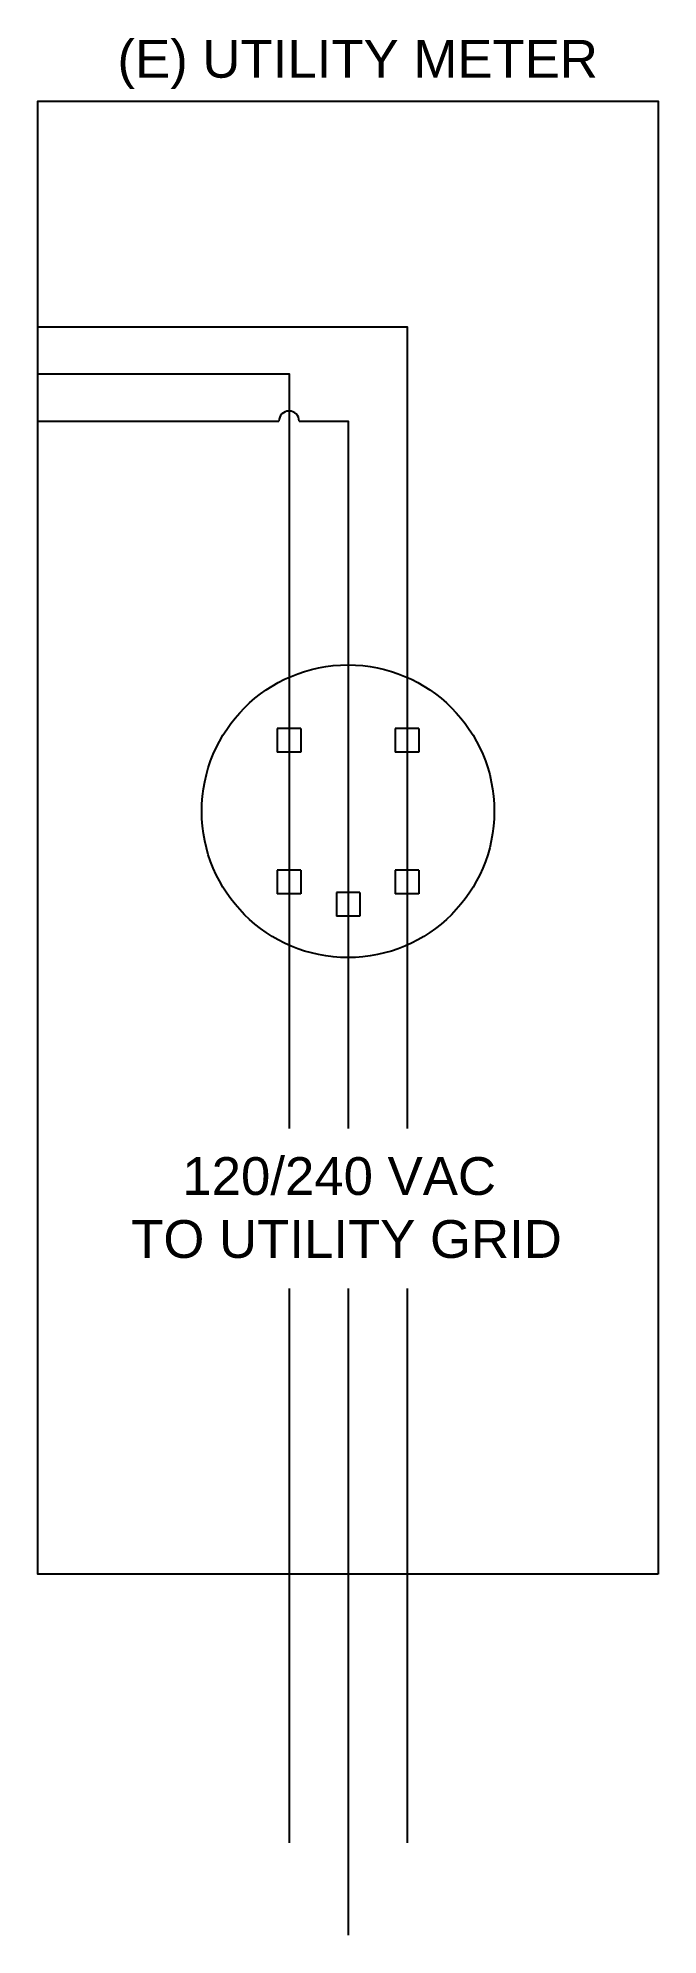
# Model space of a CAD drawing. Header units: inches. Extents: x 74 to 87.2, y -49.2 to -9.
import ezdxf

# ---------------------------------------------------------------- set-up
doc = ezdxf.new("R2010")
doc.units = ezdxf.units.IN
doc.header["$MEASUREMENT"] = 0
doc.styles.get("Standard").update_dxf_attribs({"font": 'arial.ttf'})

# ---------------------------------------------------------------- blocks, each defined once
blk = doc.blocks.new('*U8')
for p, q in [((5.071, -12.733), (5.071, -13.233)), ((5.571, -12.733), (5.071, -12.733)), ((5.571, -12.733), (5.571, -13.233)), ((7.571, -12.733), (7.571, -13.233)), ((8.071, -12.733), (7.571, -12.733)), ((8.071, -12.733), (8.071, -13.233)), ((5.571, -13.233), (5.071, -13.233)), ((8.071, -13.233), (7.571, -13.233)), ((5.071, -15.733), (5.071, -16.233)), ((5.571, -15.733), (5.071, -15.733)), ((5.571, -15.733), (5.571, -16.233)), ((7.571, -15.733), (7.571, -16.233)), ((8.071, -15.733), (7.571, -15.733)), ((8.071, -15.733), (8.071, -16.233)), ((5.571, -16.233), (5.071, -16.233)), ((6.324, -16.206), (6.324, -16.706)), ((6.824, -16.206), (6.324, -16.206)), ((6.824, -16.206), (6.824, -16.706)), ((8.071, -16.233), (7.571, -16.233)), ((6.824, -16.706), (6.324, -16.706))]:
    blk.add_line(p, q)
blk.add_lwpolyline([(13.142, -30.641), (0, -30.641), (0, 0.557), (13.142, 0.557)], close=True)
for points in [[(0, -4.223), (7.821, -4.223), (7.821, -21.202)], [(0, -5.223), (5.321, -5.223), (5.321, -21.202)], [(0, -6.223), (5.106, -6.223)], [(5.536, -6.223), (6.571, -6.223), (6.571, -21.202)], [(5.321, -24.591), (5.321, -36.333)], [(6.571, -24.591), (6.571, -38.282)], [(7.821, -24.591), (7.821, -36.333)]]:
    blk.add_lwpolyline(points)
blk.add_circle((6.571, -14.483), 3.1)
blk.add_arc((5.321, -6.223), 0.215, 360, 180)
at = {"char_height": 0.8, "attachment_point": 1}
for s, insert in [('\\A1;\\pxi-3,l4,qc,t4;(E)^IUTILITY METER', (-0.883, 1.851)), ('\\A1;\\pxqc;120/240 VAC\\P TO UTILITY GRID', (-0.875, -21.809))]:
    blk.add_mtext_dynamic_manual_height_columns(s, width=14.51791, gutter_width=1, heights=[5.98], dxfattribs=dict(at, insert=insert))

msp = doc.modelspace()

# ---------------------------------------------------------------- block references
msp.add_blockref('*U8', (74.043, -10.886))

doc.saveas('drawing.dxf')
